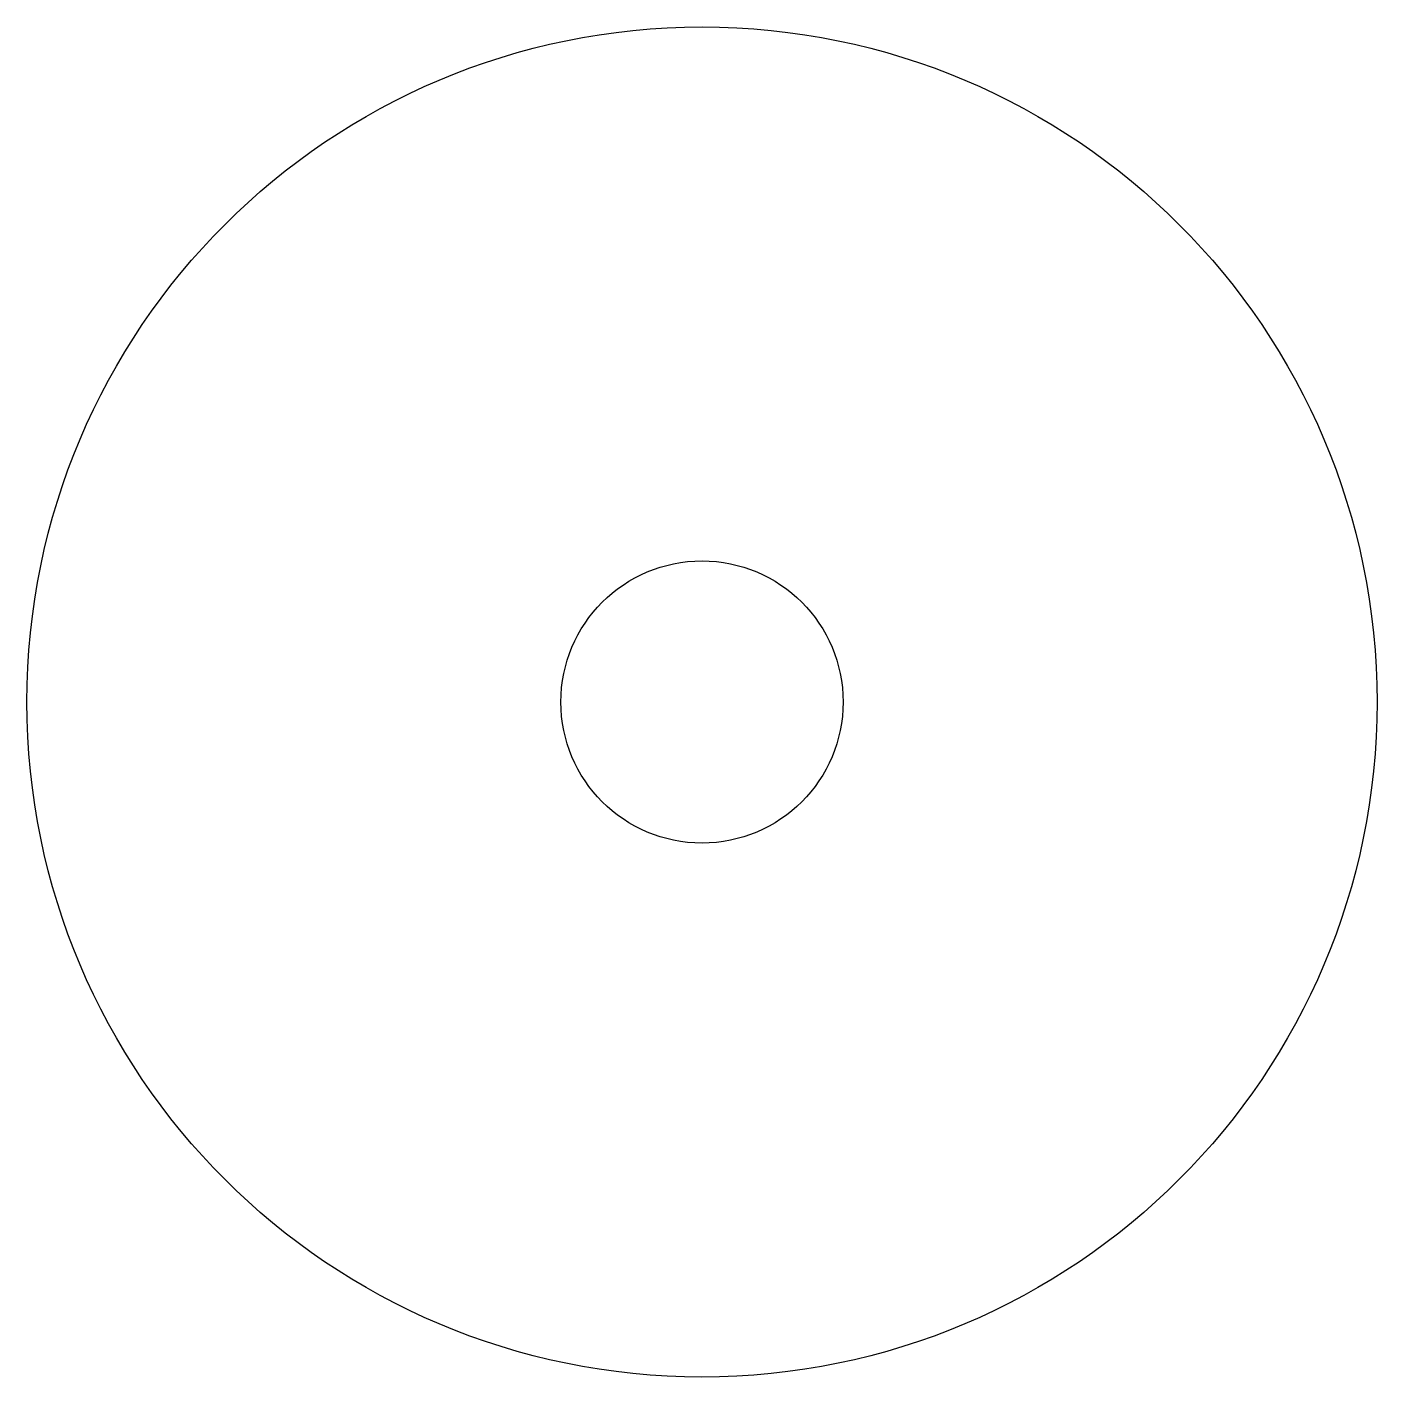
# Model space of a CAD drawing. Header units: millimetres. Extents: x -72 to 72, y -72 to 72.
import ezdxf

# ---------------------------------------------------------------- set-up
doc = ezdxf.new("R2010")
doc.units = ezdxf.units.MM
doc.layers.add('Shape', color=7, linetype='CONTINUOUS')

msp = doc.modelspace()

# ---------------------------------------------------------------- linework, layer by layer
at = {"layer": 'Shape'}
for p, q in [((15.05, 0), (15.05, 0, 5)), ((15.05, 0), (15.05, 0, 5)), ((72, 0), (72, 0, 5)), ((72, 0), (72, 0, 5))]:
    msp.add_line(p, q, dxfattribs=at)
for radius in [72, 72, 72, 72, 15.05, 15.05, 15.05, 15.05]:
    msp.add_circle((0, 0), radius, dxfattribs=at)

doc.saveas('drawing.dxf')
